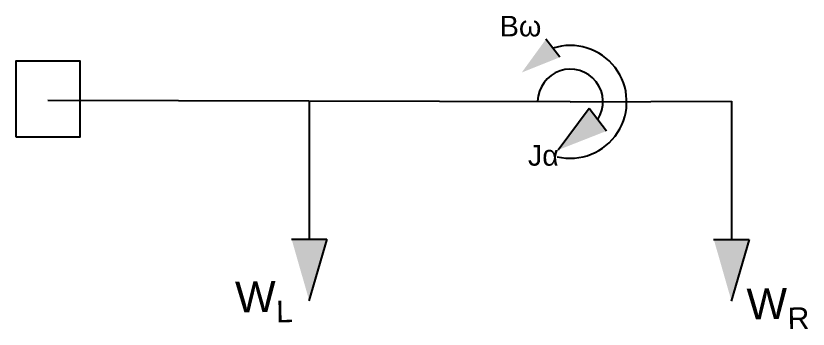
# Model space of a CAD drawing. Header units: millimetres. Extents: x 1522 to 6010, y 844 to 2010.
# Drawn here: x 4854 to 6010, y 1313 to 1770 of the extents above; entities that cross this region are included whole.
import ezdxf

# ---------------------------------------------------------------- set-up
doc = ezdxf.new("R2010")
doc.units = ezdxf.units.MM
doc.styles.get("Standard").update_dxf_attribs({"font": 'arial.ttf'})

msp = doc.modelspace()

# ---------------------------------------------------------------- hatches: boundary and pattern name
h = msp.add_hatch(color=256)
h.dxf.hatch_style = 1
h.paths.add_polyline_path([(5592.457, 1687.392), (5627.688, 1735.889), (5648.163, 1709.672)])
h = msp.add_hatch(color=256)
h.dxf.hatch_style = 1
h.paths.add_polyline_path([(5645.641, 1574.364), (5716.346, 1602.101), (5690.725, 1635.569)])
h = msp.add_hatch(color=256)
h.dxf.hatch_style = 1
h.paths.add_polyline_path([(5282.209, 1354.416), (5256.374, 1444.422), (5308.339, 1444.422)])
h = msp.add_hatch(color=256)
h.dxf.hatch_style = 1
h.paths.add_polyline_path([(5898.619, 1353.64), (5872.785, 1443.646), (5924.75, 1443.646)])

# ---------------------------------------------------------------- linework, layer by layer
for p, q in [((5648.163, 1709.672), (5627.688, 1735.889)), ((5663.31, 1644.506), (4900.812, 1646.529)), ((5282.061, 1645.518), (5282.061, 1444.422)), ((5663.31, 1644.506), (5898.472, 1645.754)), ((5898.472, 1645.754), (5898.472, 1443.646)), ((5645.641, 1574.364), (5690.725, 1635.569)), ((5690.725, 1635.569), (5716.346, 1602.101)), ((5282.209, 1354.416), (5308.339, 1444.422)), ((5898.619, 1353.64), (5924.75, 1443.646))]:
    msp.add_line(p, q)
msp.add_lwpolyline([(4853.909, 1593.26), (4947.715, 1593.26), (4947.715, 1703.845), (4853.909, 1703.845)], close=True)
for points in [[(5256.078, 1444.422), (5308.043, 1444.422)], [(5872.489, 1443.646), (5924.454, 1443.646)]]:
    msp.add_lwpolyline(points)
for radius, start, end in [(82.288, 256.564951, 107.967765), (47.719, 327.455756, 178.858571)]:
    msp.add_arc((5663.31, 1644.506), radius, start, end)

# ---------------------------------------------------------------- texts
at = {"char_height": 30, "attachment_point": 1}
for s, width, insert in [('\\A1;\\pxqc;B{\\A0;ω}', 100.31938, (5540.514, 1770.014)), ('\\A1;\\pxqc;J{\\A0;α}', 59.44833, (5594.277, 1581.402))]:
    msp.add_mtext_dynamic_manual_height_columns(s, width=width, gutter_width=96.462, heights=[0], dxfattribs=dict(at, insert=insert))
at = {"char_height": 45, "attachment_point": 1, "rotation": 1.028326}
for s, insert in [('\\A1;W{\\H0.7x;\\S^ L;}', (5173.766, 1381.965)), ('\\A1;W{\\H0.7x;\\S^ R;}', (5920.345, 1372.069))]:
    msp.add_mtext_dynamic_manual_height_columns(s, width=79.04796, gutter_width=96.462, heights=[0], dxfattribs=dict(at, insert=insert))

doc.saveas('drawing.dxf')
